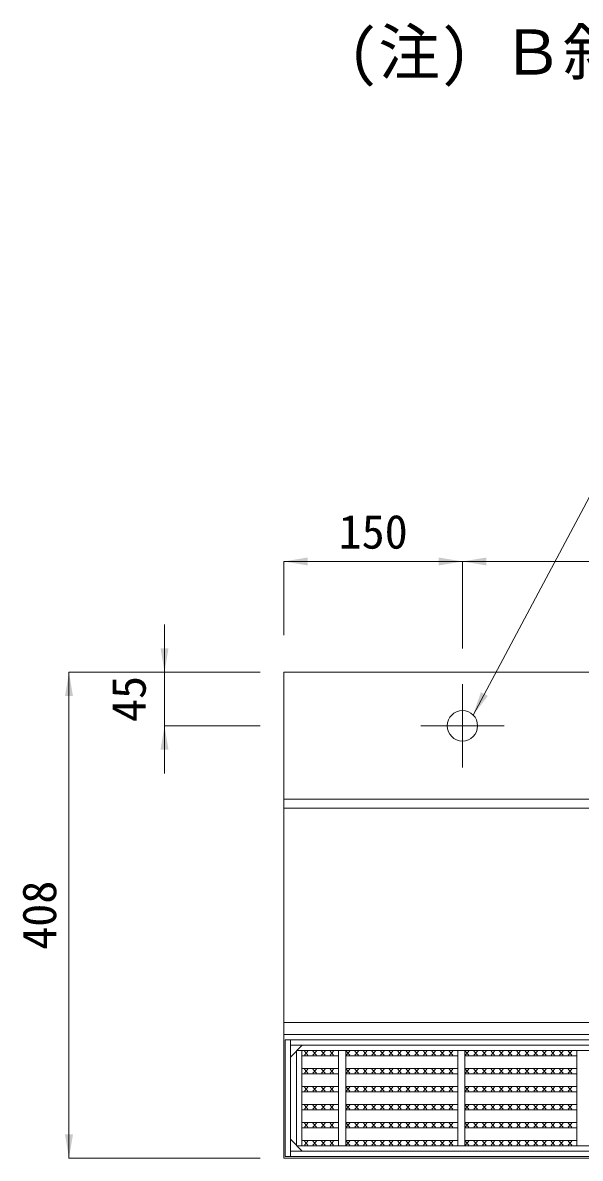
# Model space of a CAD drawing. Units: millimetres at full size. Extents: x 50430 to 75195, y 24892 to 47415.
# Drawn here: x 56061 to 56529, y 27776 to 28729 of the extents above; entities that cross this region are included whole.
import ezdxf
from ezdxf.enums import TextEntityAlignment as Align

# ---------------------------------------------------------------- set-up
doc = ezdxf.new("R2010")
doc.units = ezdxf.units.MM
doc.header["$LTSCALE"] = 30
doc.linetypes.add('USER1', pattern=[1.35, 0.75, -0.6])
doc.linetypes.add('USER2', pattern=[28.575, 19.05, -3.175, 3.175, -3.175])
for name, color, linetype, lineweight in [('0_2', 7, 'Continuous', 20), ('寸法線', 7, 'Continuous', 9), ('本体', 2, 'Continuous', 20), ('ｲﾝｻｰﾄ', 3, 'USER1', 5), ('ｸﾞﾚｰﾁﾝｸﾞ', 7, 'Continuous', 5)]:
    doc.layers.add(name, color=color, linetype=linetype, lineweight=lineweight)
doc.styles.add('ＭＳ ゴシック', font='')
doc.styles.get('ＭＳ ゴシック').set_extended_font_data('MS Gothic')

# ---------------------------------------------------------------- blocks, each defined once
blk = doc.blocks.new('filled_arrow')
at = {"color": 0, "linetype": 'Continuous', "lineweight": -2}
blk.add_solid([(7.5, 1.25), (0, 0), (7.5, -1.25)], dxfattribs=at)

msp = doc.modelspace()

# ---------------------------------------------------------------- linework, layer by layer
at = {"layer": '寸法線'}
for p, q in [((56279.91, 28276.96), (56429.91, 28276.96)), ((56279.91, 28215.01), (56279.91, 28276.96)), ((56429.91, 28204.01), (56429.91, 28276.96)), ((56429.91, 28276.96), (57127.91, 28276.96)), ((56429.91, 28204.01), (56429.91, 28276.96)), ((56179.67, 28099.01), (56179.67, 28224.01)), ((56099.43, 28184.01), (56099.43, 27776.01)), ((56259.91, 28184.01), (56099.43, 28184.01)), ((56259.91, 28184.01), (56179.67, 28184.01)), ((56259.91, 28139.01), (56179.67, 28139.01)), ((56259.91, 27776.01), (56099.43, 27776.01))]:
    msp.add_line(p, q, dxfattribs=at)
at = {"layer": '寸法線', "linetype": 'USER2'}
for p, q in [((56429.91, 28104.02), (56429.91, 28174)), ((56394.92, 28139.01), (56464.9, 28139.01))]:
    msp.add_line(p, q, dxfattribs=at)
at = {"layer": '寸法線'}
msp.add_lwpolyline([(56438.92, 28148.02), (56563.66, 28382.16), (56851.88, 28382.16)], dxfattribs=at)
at = {"layer": '本体'}
for p, q in [((56279.91, 28184.01), (57277.91, 28184.01)), ((56279.91, 28184.01), (56279.91, 27776.01)), ((56279.91, 27776.01), (57277.91, 27776.01))]:
    msp.add_line(p, q, dxfattribs=at)
at = {"layer": '本体', "lineweight": 9}
for p, q in [((56279.91, 28077.51), (56677.91, 28077.51)), ((56279.91, 28070.01), (56677.91, 28070.01)), ((56279.91, 27890.01), (56677.91, 27890.01)), ((56279.91, 27880.01), (57277.91, 27880.01))]:
    msp.add_line(p, q, dxfattribs=at)
at = {"layer": 'ｲﾝｻｰﾄ', "linetype": 'Continuous'}
msp.add_circle((56429.91, 28139.01), 12.75, dxfattribs=at)
at = {"layer": 'ｸﾞﾚｰﾁﾝｸﾞ'}
for p, q in [((56280.91, 27875.51), (57276.91, 27875.51)), ((56280.91, 27789.51), (56280.91, 27875.51)), ((56280.91, 27777.51), (56280.91, 27875.51)), ((56285.41, 27875.51), (56285.41, 27871.01)), ((56285.41, 27871.01), (57272.41, 27871.01)), ((56285.41, 27777.51), (56285.41, 27871.01)), ((56295.41, 27871.01), (56285.41, 27861.01)), ((57267.41, 27866.51), (56290.41, 27866.51)), ((56290.41, 27866.51), (56290.41, 27786.51)), ((56290.41, 27866.51), (56290.41, 27786.51)), ((56294.91, 27866.51), (56290.41, 27866.51)), ((56294.91, 27866.51), (56294.91, 27786.51)), ((56325.91, 27866.51), (56294.91, 27866.51)), ((56325.91, 27862.01), (56294.91, 27862.01)), ((56300.11, 27862.51), (56297.11, 27866.01)), ((56300.11, 27866.01), (56297.11, 27862.51)), ((56307.31, 27862.51), (56304.31, 27866.01)), ((56307.31, 27866.01), (56304.31, 27862.51)), ((56314.51, 27862.51), (56311.51, 27866.01)), ((56314.51, 27866.01), (56311.51, 27862.51)), ((56321.71, 27862.51), (56318.71, 27866.01)), ((56321.71, 27866.01), (56318.71, 27862.51)), ((56325.91, 27866.51), (56325.91, 27786.51)), ((56331.91, 27866.51), (56325.91, 27866.51)), ((56425.91, 27866.51), (56331.91, 27866.51)), ((56331.91, 27866.51), (56331.91, 27786.51)), ((56425.91, 27862.01), (56331.91, 27862.01)), ((56335.31, 27862.51), (56332.31, 27866.01)), ((56335.31, 27866.01), (56332.31, 27862.51)), ((56342.51, 27862.51), (56339.51, 27866.01)), ((56342.51, 27866.01), (56339.51, 27862.51)), ((56349.71, 27862.51), (56346.71, 27866.01)), ((56349.71, 27866.01), (56346.71, 27862.51)), ((56356.91, 27862.51), (56353.91, 27866.01)), ((56356.91, 27866.01), (56353.91, 27862.51)), ((56364.11, 27862.51), (56361.11, 27866.01)), ((56364.11, 27866.01), (56361.11, 27862.51)), ((56371.31, 27862.51), (56368.31, 27866.01)), ((56371.31, 27866.01), (56368.31, 27862.51)), ((56378.51, 27862.51), (56375.51, 27866.01)), ((56378.51, 27866.01), (56375.51, 27862.51)), ((56385.71, 27862.51), (56382.71, 27866.01)), ((56385.71, 27866.01), (56382.71, 27862.51)), ((56392.91, 27862.51), (56389.91, 27866.01)), ((56392.91, 27866.01), (56389.91, 27862.51)), ((56400.11, 27862.51), (56397.11, 27866.01)), ((56400.11, 27866.01), (56397.11, 27862.51)), ((56407.31, 27862.51), (56404.31, 27866.01)), ((56407.31, 27866.01), (56404.31, 27862.51)), ((56414.51, 27862.51), (56411.51, 27866.01)), ((56414.51, 27866.01), (56411.51, 27862.51)), ((56421.71, 27862.51), (56418.71, 27866.01)), ((56421.71, 27866.01), (56418.71, 27862.51)), ((56425.91, 27866.51), (56425.91, 27786.51)), ((56431.91, 27866.51), (56425.91, 27866.51)), ((56431.91, 27866.51), (56431.91, 27786.51)), ((56525.91, 27866.51), (56431.91, 27866.51)), ((56525.91, 27862.01), (56431.91, 27862.01)), ((56435.31, 27862.51), (56432.31, 27866.01)), ((56435.31, 27866.01), (56432.31, 27862.51)), ((56442.51, 27862.51), (56439.51, 27866.01)), ((56442.51, 27866.01), (56439.51, 27862.51)), ((56449.71, 27862.51), (56446.71, 27866.01)), ((56449.71, 27866.01), (56446.71, 27862.51)), ((56456.91, 27862.51), (56453.91, 27866.01)), ((56456.91, 27866.01), (56453.91, 27862.51)), ((56464.11, 27862.51), (56461.11, 27866.01)), ((56464.11, 27866.01), (56461.11, 27862.51)), ((56471.31, 27862.51), (56468.31, 27866.01)), ((56471.31, 27866.01), (56468.31, 27862.51)), ((56478.51, 27862.51), (56475.51, 27866.01)), ((56478.51, 27866.01), (56475.51, 27862.51)), ((56485.71, 27862.51), (56482.71, 27866.01)), ((56485.71, 27866.01), (56482.71, 27862.51)), ((56492.91, 27862.51), (56489.91, 27866.01)), ((56492.91, 27866.01), (56489.91, 27862.51)), ((56500.11, 27862.51), (56497.11, 27866.01)), ((56500.11, 27866.01), (56497.11, 27862.51)), ((56507.31, 27862.51), (56504.31, 27866.01)), ((56507.31, 27866.01), (56504.31, 27862.51)), ((56514.51, 27862.51), (56511.51, 27866.01)), ((56514.51, 27866.01), (56511.51, 27862.51)), ((56521.71, 27862.51), (56518.71, 27866.01)), ((56521.71, 27866.01), (56518.71, 27862.51)), ((56525.91, 27866.51), (56525.91, 27786.51)), ((56531.91, 27866.51), (56525.91, 27866.51)), ((56325.91, 27851.41), (56294.91, 27851.41)), ((56425.91, 27851.41), (56331.91, 27851.41)), ((56525.91, 27851.41), (56431.91, 27851.41)), ((56325.91, 27846.91), (56294.91, 27846.91)), ((56300.11, 27847.41), (56297.11, 27850.91)), ((56300.11, 27850.91), (56297.11, 27847.41)), ((56307.31, 27847.41), (56304.31, 27850.91)), ((56307.31, 27850.91), (56304.31, 27847.41)), ((56314.51, 27847.41), (56311.51, 27850.91)), ((56314.51, 27850.91), (56311.51, 27847.41)), ((56321.71, 27847.41), (56318.71, 27850.91)), ((56321.71, 27850.91), (56318.71, 27847.41)), ((56425.91, 27846.91), (56331.91, 27846.91)), ((56335.31, 27847.41), (56332.31, 27850.91)), ((56335.31, 27850.91), (56332.31, 27847.41)), ((56342.51, 27847.41), (56339.51, 27850.91)), ((56342.51, 27850.91), (56339.51, 27847.41)), ((56349.71, 27847.41), (56346.71, 27850.91)), ((56349.71, 27850.91), (56346.71, 27847.41)), ((56356.91, 27847.41), (56353.91, 27850.91)), ((56356.91, 27850.91), (56353.91, 27847.41)), ((56364.11, 27847.41), (56361.11, 27850.91)), ((56364.11, 27850.91), (56361.11, 27847.41)), ((56371.31, 27847.41), (56368.31, 27850.91)), ((56371.31, 27850.91), (56368.31, 27847.41)), ((56378.51, 27847.41), (56375.51, 27850.91)), ((56378.51, 27850.91), (56375.51, 27847.41)), ((56385.71, 27847.41), (56382.71, 27850.91)), ((56385.71, 27850.91), (56382.71, 27847.41)), ((56392.91, 27847.41), (56389.91, 27850.91)), ((56392.91, 27850.91), (56389.91, 27847.41)), ((56400.11, 27847.41), (56397.11, 27850.91)), ((56400.11, 27850.91), (56397.11, 27847.41)), ((56407.31, 27847.41), (56404.31, 27850.91)), ((56407.31, 27850.91), (56404.31, 27847.41)), ((56414.51, 27847.41), (56411.51, 27850.91)), ((56414.51, 27850.91), (56411.51, 27847.41)), ((56421.71, 27847.41), (56418.71, 27850.91)), ((56421.71, 27850.91), (56418.71, 27847.41)), ((56525.91, 27846.91), (56431.91, 27846.91)), ((56435.31, 27847.41), (56432.31, 27850.91)), ((56435.31, 27850.91), (56432.31, 27847.41)), ((56442.51, 27847.41), (56439.51, 27850.91)), ((56442.51, 27850.91), (56439.51, 27847.41)), ((56449.71, 27847.41), (56446.71, 27850.91)), ((56449.71, 27850.91), (56446.71, 27847.41)), ((56456.91, 27847.41), (56453.91, 27850.91)), ((56456.91, 27850.91), (56453.91, 27847.41)), ((56464.11, 27847.41), (56461.11, 27850.91)), ((56464.11, 27850.91), (56461.11, 27847.41)), ((56471.31, 27847.41), (56468.31, 27850.91)), ((56471.31, 27850.91), (56468.31, 27847.41)), ((56478.51, 27847.41), (56475.51, 27850.91)), ((56478.51, 27850.91), (56475.51, 27847.41)), ((56485.71, 27847.41), (56482.71, 27850.91)), ((56485.71, 27850.91), (56482.71, 27847.41)), ((56492.91, 27847.41), (56489.91, 27850.91)), ((56492.91, 27850.91), (56489.91, 27847.41)), ((56500.11, 27847.41), (56497.11, 27850.91)), ((56500.11, 27850.91), (56497.11, 27847.41)), ((56507.31, 27847.41), (56504.31, 27850.91)), ((56507.31, 27850.91), (56504.31, 27847.41)), ((56514.51, 27847.41), (56511.51, 27850.91)), ((56514.51, 27850.91), (56511.51, 27847.41)), ((56521.71, 27847.41), (56518.71, 27850.91)), ((56521.71, 27850.91), (56518.71, 27847.41)), ((56325.91, 27836.31), (56294.91, 27836.31)), ((56300.11, 27832.31), (56297.11, 27835.81)), ((56300.11, 27835.81), (56297.11, 27832.31)), ((56307.31, 27832.31), (56304.31, 27835.81)), ((56307.31, 27835.81), (56304.31, 27832.31)), ((56314.51, 27832.31), (56311.51, 27835.81)), ((56314.51, 27835.81), (56311.51, 27832.31)), ((56321.71, 27832.31), (56318.71, 27835.81)), ((56321.71, 27835.81), (56318.71, 27832.31)), ((56425.91, 27836.31), (56331.91, 27836.31)), ((56335.31, 27832.31), (56332.31, 27835.81)), ((56335.31, 27835.81), (56332.31, 27832.31)), ((56342.51, 27832.31), (56339.51, 27835.81)), ((56342.51, 27835.81), (56339.51, 27832.31)), ((56349.71, 27832.31), (56346.71, 27835.81)), ((56349.71, 27835.81), (56346.71, 27832.31)), ((56356.91, 27832.31), (56353.91, 27835.81)), ((56356.91, 27835.81), (56353.91, 27832.31)), ((56364.11, 27832.31), (56361.11, 27835.81)), ((56364.11, 27835.81), (56361.11, 27832.31)), ((56371.31, 27832.31), (56368.31, 27835.81)), ((56371.31, 27835.81), (56368.31, 27832.31)), ((56378.51, 27832.31), (56375.51, 27835.81)), ((56378.51, 27835.81), (56375.51, 27832.31)), ((56385.71, 27832.31), (56382.71, 27835.81)), ((56385.71, 27835.81), (56382.71, 27832.31)), ((56392.91, 27832.31), (56389.91, 27835.81)), ((56392.91, 27835.81), (56389.91, 27832.31)), ((56400.11, 27832.31), (56397.11, 27835.81)), ((56400.11, 27835.81), (56397.11, 27832.31)), ((56407.31, 27832.31), (56404.31, 27835.81)), ((56407.31, 27835.81), (56404.31, 27832.31)), ((56414.51, 27832.31), (56411.51, 27835.81)), ((56414.51, 27835.81), (56411.51, 27832.31)), ((56421.71, 27832.31), (56418.71, 27835.81)), ((56421.71, 27835.81), (56418.71, 27832.31)), ((56525.91, 27836.31), (56431.91, 27836.31)), ((56435.31, 27832.31), (56432.31, 27835.81)), ((56435.31, 27835.81), (56432.31, 27832.31)), ((56442.51, 27832.31), (56439.51, 27835.81)), ((56442.51, 27835.81), (56439.51, 27832.31)), ((56449.71, 27832.31), (56446.71, 27835.81)), ((56449.71, 27835.81), (56446.71, 27832.31)), ((56456.91, 27832.31), (56453.91, 27835.81)), ((56456.91, 27835.81), (56453.91, 27832.31)), ((56464.11, 27832.31), (56461.11, 27835.81)), ((56464.11, 27835.81), (56461.11, 27832.31)), ((56471.31, 27832.31), (56468.31, 27835.81)), ((56471.31, 27835.81), (56468.31, 27832.31)), ((56478.51, 27832.31), (56475.51, 27835.81)), ((56478.51, 27835.81), (56475.51, 27832.31)), ((56485.71, 27832.31), (56482.71, 27835.81)), ((56485.71, 27835.81), (56482.71, 27832.31)), ((56492.91, 27832.31), (56489.91, 27835.81)), ((56492.91, 27835.81), (56489.91, 27832.31)), ((56500.11, 27832.31), (56497.11, 27835.81)), ((56500.11, 27835.81), (56497.11, 27832.31)), ((56507.31, 27832.31), (56504.31, 27835.81)), ((56507.31, 27835.81), (56504.31, 27832.31)), ((56514.51, 27832.31), (56511.51, 27835.81)), ((56514.51, 27835.81), (56511.51, 27832.31)), ((56521.71, 27832.31), (56518.71, 27835.81)), ((56521.71, 27835.81), (56518.71, 27832.31)), ((56325.91, 27831.81), (56294.91, 27831.81)), ((56425.91, 27831.81), (56331.91, 27831.81)), ((56525.91, 27831.81), (56431.91, 27831.81)), ((56325.91, 27821.21), (56294.91, 27821.21)), ((56325.91, 27816.71), (56294.91, 27816.71)), ((56300.11, 27817.21), (56297.11, 27820.71)), ((56300.11, 27820.71), (56297.11, 27817.21)), ((56307.31, 27817.21), (56304.31, 27820.71)), ((56307.31, 27820.71), (56304.31, 27817.21)), ((56314.51, 27817.21), (56311.51, 27820.71)), ((56314.51, 27820.71), (56311.51, 27817.21)), ((56321.71, 27817.21), (56318.71, 27820.71)), ((56321.71, 27820.71), (56318.71, 27817.21)), ((56425.91, 27821.21), (56331.91, 27821.21)), ((56425.91, 27816.71), (56331.91, 27816.71)), ((56335.31, 27817.21), (56332.31, 27820.71)), ((56335.31, 27820.71), (56332.31, 27817.21)), ((56342.51, 27817.21), (56339.51, 27820.71)), ((56342.51, 27820.71), (56339.51, 27817.21)), ((56349.71, 27817.21), (56346.71, 27820.71)), ((56349.71, 27820.71), (56346.71, 27817.21)), ((56356.91, 27817.21), (56353.91, 27820.71)), ((56356.91, 27820.71), (56353.91, 27817.21)), ((56364.11, 27817.21), (56361.11, 27820.71)), ((56364.11, 27820.71), (56361.11, 27817.21)), ((56371.31, 27817.21), (56368.31, 27820.71)), ((56371.31, 27820.71), (56368.31, 27817.21)), ((56378.51, 27817.21), (56375.51, 27820.71)), ((56378.51, 27820.71), (56375.51, 27817.21)), ((56385.71, 27817.21), (56382.71, 27820.71)), ((56385.71, 27820.71), (56382.71, 27817.21)), ((56392.91, 27817.21), (56389.91, 27820.71)), ((56392.91, 27820.71), (56389.91, 27817.21)), ((56400.11, 27817.21), (56397.11, 27820.71)), ((56400.11, 27820.71), (56397.11, 27817.21)), ((56407.31, 27817.21), (56404.31, 27820.71)), ((56407.31, 27820.71), (56404.31, 27817.21)), ((56414.51, 27817.21), (56411.51, 27820.71)), ((56414.51, 27820.71), (56411.51, 27817.21)), ((56421.71, 27817.21), (56418.71, 27820.71)), ((56421.71, 27820.71), (56418.71, 27817.21)), ((56525.91, 27821.21), (56431.91, 27821.21)), ((56525.91, 27816.71), (56431.91, 27816.71)), ((56435.31, 27820.71), (56432.31, 27817.21)), ((56435.31, 27817.21), (56432.31, 27820.71)), ((56442.51, 27820.71), (56439.51, 27817.21)), ((56442.51, 27817.21), (56439.51, 27820.71)), ((56449.71, 27820.71), (56446.71, 27817.21)), ((56449.71, 27817.21), (56446.71, 27820.71)), ((56456.91, 27820.71), (56453.91, 27817.21)), ((56456.91, 27817.21), (56453.91, 27820.71)), ((56464.11, 27820.71), (56461.11, 27817.21)), ((56464.11, 27817.21), (56461.11, 27820.71)), ((56471.31, 27820.71), (56468.31, 27817.21)), ((56471.31, 27817.21), (56468.31, 27820.71)), ((56478.51, 27820.71), (56475.51, 27817.21)), ((56478.51, 27817.21), (56475.51, 27820.71)), ((56485.71, 27820.71), (56482.71, 27817.21)), ((56485.71, 27817.21), (56482.71, 27820.71)), ((56492.91, 27820.71), (56489.91, 27817.21)), ((56492.91, 27817.21), (56489.91, 27820.71)), ((56500.11, 27820.71), (56497.11, 27817.21)), ((56500.11, 27817.21), (56497.11, 27820.71)), ((56507.31, 27820.71), (56504.31, 27817.21)), ((56507.31, 27817.21), (56504.31, 27820.71)), ((56514.51, 27820.71), (56511.51, 27817.21)), ((56514.51, 27817.21), (56511.51, 27820.71)), ((56521.71, 27820.71), (56518.71, 27817.21)), ((56521.71, 27817.21), (56518.71, 27820.71)), ((56325.91, 27806.11), (56294.91, 27806.11)), ((56300.11, 27802.11), (56297.11, 27805.61)), ((56300.11, 27805.61), (56297.11, 27802.11)), ((56307.31, 27802.11), (56304.31, 27805.61)), ((56307.31, 27805.61), (56304.31, 27802.11)), ((56314.51, 27802.11), (56311.51, 27805.61)), ((56314.51, 27805.61), (56311.51, 27802.11)), ((56321.71, 27802.11), (56318.71, 27805.61)), ((56321.71, 27805.61), (56318.71, 27802.11)), ((56425.91, 27806.11), (56331.91, 27806.11)), ((56335.31, 27802.11), (56332.31, 27805.61)), ((56335.31, 27805.61), (56332.31, 27802.11)), ((56342.51, 27802.11), (56339.51, 27805.61)), ((56342.51, 27805.61), (56339.51, 27802.11)), ((56349.71, 27802.11), (56346.71, 27805.61)), ((56349.71, 27805.61), (56346.71, 27802.11)), ((56356.91, 27802.11), (56353.91, 27805.61)), ((56356.91, 27805.61), (56353.91, 27802.11)), ((56364.11, 27802.11), (56361.11, 27805.61)), ((56364.11, 27805.61), (56361.11, 27802.11)), ((56371.31, 27802.11), (56368.31, 27805.61)), ((56371.31, 27805.61), (56368.31, 27802.11)), ((56378.51, 27802.11), (56375.51, 27805.61)), ((56378.51, 27805.61), (56375.51, 27802.11)), ((56385.71, 27802.11), (56382.71, 27805.61)), ((56385.71, 27805.61), (56382.71, 27802.11)), ((56392.91, 27802.11), (56389.91, 27805.61)), ((56392.91, 27805.61), (56389.91, 27802.11)), ((56400.11, 27802.11), (56397.11, 27805.61)), ((56400.11, 27805.61), (56397.11, 27802.11)), ((56407.31, 27802.11), (56404.31, 27805.61)), ((56407.31, 27805.61), (56404.31, 27802.11)), ((56414.51, 27802.11), (56411.51, 27805.61)), ((56414.51, 27805.61), (56411.51, 27802.11)), ((56421.71, 27802.11), (56418.71, 27805.61)), ((56421.71, 27805.61), (56418.71, 27802.11)), ((56525.91, 27806.11), (56431.91, 27806.11)), ((56435.31, 27805.61), (56432.31, 27802.11)), ((56435.31, 27802.11), (56432.31, 27805.61)), ((56442.51, 27805.61), (56439.51, 27802.11)), ((56442.51, 27802.11), (56439.51, 27805.61)), ((56449.71, 27805.61), (56446.71, 27802.11)), ((56449.71, 27802.11), (56446.71, 27805.61)), ((56456.91, 27805.61), (56453.91, 27802.11)), ((56456.91, 27802.11), (56453.91, 27805.61)), ((56464.11, 27805.61), (56461.11, 27802.11)), ((56464.11, 27802.11), (56461.11, 27805.61)), ((56471.31, 27805.61), (56468.31, 27802.11)), ((56471.31, 27802.11), (56468.31, 27805.61)), ((56478.51, 27805.61), (56475.51, 27802.11)), ((56478.51, 27802.11), (56475.51, 27805.61)), ((56485.71, 27805.61), (56482.71, 27802.11)), ((56485.71, 27802.11), (56482.71, 27805.61)), ((56492.91, 27805.61), (56489.91, 27802.11)), ((56492.91, 27802.11), (56489.91, 27805.61)), ((56500.11, 27805.61), (56497.11, 27802.11)), ((56500.11, 27802.11), (56497.11, 27805.61)), ((56507.31, 27805.61), (56504.31, 27802.11)), ((56507.31, 27802.11), (56504.31, 27805.61)), ((56514.51, 27805.61), (56511.51, 27802.11)), ((56514.51, 27802.11), (56511.51, 27805.61)), ((56521.71, 27805.61), (56518.71, 27802.11)), ((56521.71, 27802.11), (56518.71, 27805.61)), ((56325.91, 27801.61), (56294.91, 27801.61)), ((56425.91, 27801.61), (56331.91, 27801.61)), ((56525.91, 27801.61), (56431.91, 27801.61)), ((56295.41, 27782.01), (56285.41, 27792.01)), ((57267.41, 27786.51), (56290.41, 27786.51)), ((56294.91, 27786.51), (56290.41, 27786.51)), ((56325.91, 27791.01), (56294.91, 27791.01)), ((56325.91, 27786.51), (56294.91, 27786.51)), ((56300.11, 27787.01), (56297.11, 27790.51)), ((56300.11, 27790.51), (56297.11, 27787.01)), ((56307.31, 27787.01), (56304.31, 27790.51)), ((56307.31, 27790.51), (56304.31, 27787.01)), ((56314.51, 27787.01), (56311.51, 27790.51)), ((56314.51, 27790.51), (56311.51, 27787.01)), ((56321.71, 27787.01), (56318.71, 27790.51)), ((56321.71, 27790.51), (56318.71, 27787.01)), ((56331.91, 27786.51), (56325.91, 27786.51)), ((56425.91, 27791.01), (56331.91, 27791.01)), ((56425.91, 27786.51), (56331.91, 27786.51)), ((56335.31, 27787.01), (56332.31, 27790.51)), ((56335.31, 27790.51), (56332.31, 27787.01)), ((56342.51, 27787.01), (56339.51, 27790.51)), ((56342.51, 27790.51), (56339.51, 27787.01)), ((56349.71, 27787.01), (56346.71, 27790.51)), ((56349.71, 27790.51), (56346.71, 27787.01)), ((56356.91, 27787.01), (56353.91, 27790.51)), ((56356.91, 27790.51), (56353.91, 27787.01)), ((56364.11, 27787.01), (56361.11, 27790.51)), ((56364.11, 27790.51), (56361.11, 27787.01)), ((56371.31, 27787.01), (56368.31, 27790.51)), ((56371.31, 27790.51), (56368.31, 27787.01)), ((56378.51, 27787.01), (56375.51, 27790.51)), ((56378.51, 27790.51), (56375.51, 27787.01)), ((56385.71, 27787.01), (56382.71, 27790.51)), ((56385.71, 27790.51), (56382.71, 27787.01)), ((56392.91, 27787.01), (56389.91, 27790.51)), ((56392.91, 27790.51), (56389.91, 27787.01)), ((56400.11, 27787.01), (56397.11, 27790.51)), ((56400.11, 27790.51), (56397.11, 27787.01)), ((56407.31, 27787.01), (56404.31, 27790.51)), ((56407.31, 27790.51), (56404.31, 27787.01)), ((56414.51, 27787.01), (56411.51, 27790.51)), ((56414.51, 27790.51), (56411.51, 27787.01)), ((56421.71, 27787.01), (56418.71, 27790.51)), ((56421.71, 27790.51), (56418.71, 27787.01)), ((56431.91, 27786.51), (56425.91, 27786.51)), ((56525.91, 27791.01), (56431.91, 27791.01)), ((56525.91, 27786.51), (56431.91, 27786.51)), ((56435.31, 27787.01), (56432.31, 27790.51)), ((56435.31, 27790.51), (56432.31, 27787.01)), ((56442.51, 27787.01), (56439.51, 27790.51)), ((56442.51, 27790.51), (56439.51, 27787.01)), ((56449.71, 27787.01), (56446.71, 27790.51)), ((56449.71, 27790.51), (56446.71, 27787.01)), ((56456.91, 27787.01), (56453.91, 27790.51)), ((56456.91, 27790.51), (56453.91, 27787.01)), ((56464.11, 27787.01), (56461.11, 27790.51)), ((56464.11, 27790.51), (56461.11, 27787.01)), ((56471.31, 27787.01), (56468.31, 27790.51)), ((56471.31, 27790.51), (56468.31, 27787.01)), ((56478.51, 27787.01), (56475.51, 27790.51)), ((56478.51, 27790.51), (56475.51, 27787.01)), ((56485.71, 27787.01), (56482.71, 27790.51)), ((56485.71, 27790.51), (56482.71, 27787.01)), ((56492.91, 27787.01), (56489.91, 27790.51)), ((56492.91, 27790.51), (56489.91, 27787.01)), ((56500.11, 27787.01), (56497.11, 27790.51)), ((56500.11, 27790.51), (56497.11, 27787.01)), ((56507.31, 27787.01), (56504.31, 27790.51)), ((56507.31, 27790.51), (56504.31, 27787.01)), ((56514.51, 27787.01), (56511.51, 27790.51)), ((56514.51, 27790.51), (56511.51, 27787.01)), ((56521.71, 27787.01), (56518.71, 27790.51)), ((56521.71, 27790.51), (56518.71, 27787.01)), ((56531.91, 27786.51), (56525.91, 27786.51)), ((56280.91, 27777.51), (57276.91, 27777.51)), ((57276.91, 27777.51), (56280.91, 27777.51)), ((57272.41, 27782.01), (56285.41, 27782.01))]:
    msp.add_line(p, q, dxfattribs=at)

# ---------------------------------------------------------------- block references
at = {"layer": '寸法線', "xscale": 2.67, "yscale": 2.67}
for p in [(56279.91, 28276.96), (56429.91, 28276.96)]:
    msp.add_blockref('filled_arrow', p, dxfattribs=at)
for p, rotation in [((56429.91, 28276.96), 180), ((56179.67, 28184.01), 90), ((56099.43, 28184.01), 270), ((56438.92, 28148.02), 62), ((56179.67, 28139.01), 270), ((56099.43, 27776.01), 90)]:
    msp.add_blockref('filled_arrow', p, dxfattribs=dict(at, rotation=rotation))

# ---------------------------------------------------------------- texts
at = {"layer": '0_2', "style": 'ＭＳ ゴシック'}
msp.add_text('(注) Ｂ斜右 H=50 は左と左右対称', height=37.98, dxfattribs=at).set_placement((56333.46, 28674.15), align=Align.BOTTOM_LEFT)
at = {"layer": '寸法線', "style": 'ＭＳ ゴシック'}
msp.add_text('150', height=28.48, dxfattribs=at).set_placement((56354.91, 28301.96), align=Align.MIDDLE_CENTER)
for s, p in [('45', (56149.67, 28161.51)), ('408', (56074.43, 27980.01))]:
    msp.add_text(s, height=28.48, rotation=90, dxfattribs=at).set_placement(p, align=Align.MIDDLE_CENTER)

doc.saveas('drawing.dxf')
